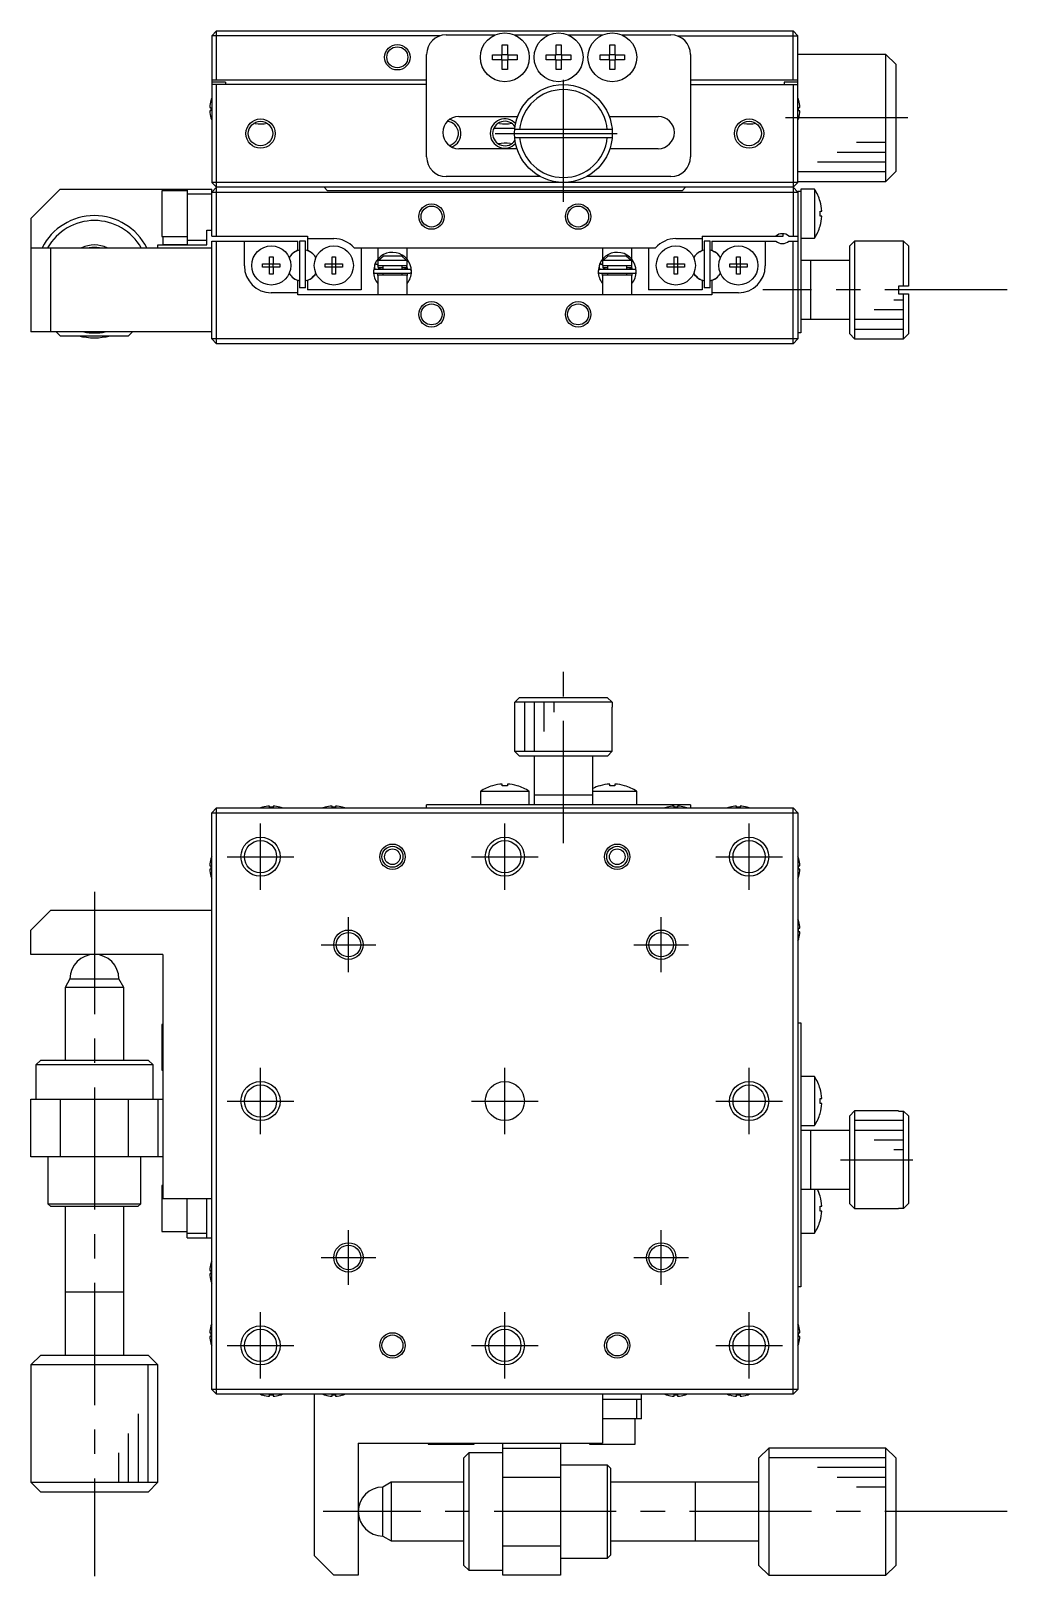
# Model space of a CAD drawing. Extents: x 45 to 384, y 9 to 263.
# Drawn here: x 108.5 to 208.4, y 105.3 to 263.3 of the extents above; entities that cross this region are included whole.
import ezdxf

# ---------------------------------------------------------------- set-up
doc = ezdxf.new("R2010")
doc.units = 0
doc.header["$LTSCALE"] = 10
doc.linetypes.add('CENTER', pattern=[2, 1.25, -0.25, 0.25, -0.25])
doc.layers.get('0').update_dxf_attribs({"linetype": 'CONTINUOUS'})
doc.layers.add('CENTER', color=1, linetype='CENTER')

msp = doc.modelspace()

# ---------------------------------------------------------------- linework, layer by layer
at = {"color": 7, "linetype": 'CONTINUOUS'}
for p, q in [((127.032954, 262.843639), (127.532954, 263.343639)), ((127.032954, 262.843639), (127.032954, 247.843639)), ((150.408454, 262.843639), (127.032954, 262.843639)), ((127.532954, 263.343639), (186.532954, 263.343639)), ((127.532954, 258.343639), (127.532954, 263.343639)), ((151.032954, 262.943639), (156.053158, 262.943639)), ((158.01275, 262.943639), (161.553158, 262.943639)), ((163.51275, 262.943639), (167.053158, 262.943639)), ((169.01275, 262.943639), (174.032954, 262.943639)), ((174.657454, 262.843639), (187.032954, 262.843639)), ((187.032954, 262.843639), (186.532954, 263.343639)), ((186.532954, 258.343639), (186.532954, 263.343639)), ((187.032954, 247.843639), (187.032954, 262.843639)), ((149.032954, 250.443639), (149.032954, 260.943639)), ((155.774365, 260.383639), (155.774365, 260.903639)), ((155.774365, 260.903639), (156.772954, 260.903639)), ((156.731579, 260.383639), (156.731579, 260.903639)), ((156.772954, 261.902229), (157.292954, 261.902229)), ((156.772954, 260.903639), (156.772954, 261.902229)), ((156.772954, 260.945014), (157.292954, 260.945014)), ((157.292954, 261.902229), (157.292954, 260.903639)), ((157.292954, 260.903639), (158.291544, 260.903639)), ((157.334329, 260.903639), (157.334329, 260.383639)), ((158.291544, 260.903639), (158.291544, 260.383639)), ((161.274365, 260.383639), (161.274365, 260.903639)), ((161.274365, 260.903639), (162.272954, 260.903639)), ((162.231579, 260.383639), (162.231579, 260.903639)), ((162.272954, 261.902229), (162.792954, 261.902229)), ((162.272954, 260.903639), (162.272954, 261.902229)), ((162.272954, 260.945014), (162.792954, 260.945014)), ((162.792954, 261.902229), (162.792954, 260.903639)), ((162.792954, 260.903639), (163.791544, 260.903639)), ((162.834329, 260.903639), (162.834329, 260.383639)), ((163.791544, 260.903639), (163.791544, 260.383639)), ((166.774365, 260.383639), (166.774365, 260.903639)), ((166.774365, 260.903639), (167.772954, 260.903639)), ((167.731579, 260.383639), (167.731579, 260.903639)), ((167.772954, 261.902229), (168.292954, 261.902229)), ((167.772954, 260.903639), (167.772954, 261.902229)), ((167.772954, 260.945014), (168.292954, 260.945014)), ((168.292954, 261.902229), (168.292954, 260.903639)), ((168.292954, 260.903639), (169.291544, 260.903639)), ((168.334329, 260.903639), (168.334329, 260.383639)), ((169.291544, 260.903639), (169.291544, 260.383639)), ((176.032954, 260.943639), (176.032954, 250.443639)), ((196.032954, 260.943639), (187.032954, 260.943639)), ((197.032954, 259.943639), (196.032954, 260.943639)), ((196.032954, 247.943639), (196.032954, 260.943639)), ((156.772954, 260.383639), (155.774365, 260.383639)), ((156.772954, 259.38505), (156.772954, 260.383639)), ((157.292954, 260.342264), (156.772954, 260.342264)), ((157.292954, 259.38505), (156.772954, 259.38505)), ((157.292954, 260.383639), (157.292954, 259.38505)), ((158.291544, 260.383639), (157.292954, 260.383639)), ((162.272954, 260.383639), (161.274365, 260.383639)), ((162.272954, 259.38505), (162.272954, 260.383639)), ((162.792954, 260.342264), (162.272954, 260.342264)), ((162.792954, 259.38505), (162.272954, 259.38505)), ((162.792954, 260.383639), (162.792954, 259.38505)), ((163.791544, 260.383639), (162.792954, 260.383639)), ((167.772954, 260.383639), (166.774365, 260.383639)), ((167.772954, 259.38505), (167.772954, 260.383639)), ((168.292954, 260.342264), (167.772954, 260.342264)), ((168.292954, 259.38505), (167.772954, 259.38505)), ((168.292954, 260.383639), (168.292954, 259.38505)), ((169.291544, 260.383639), (168.292954, 260.383639)), ((197.032954, 259.943639), (197.032954, 248.943639)), ((127.032954, 258.343639), (149.032954, 258.343639)), ((128.432954, 258.093639), (127.032954, 258.093639)), ((149.032954, 257.843639), (127.032954, 257.843639)), ((127.532954, 242.343639), (127.532954, 257.843639)), ((128.432954, 258.093639), (128.432954, 257.843639)), ((176.032954, 258.343639), (187.032954, 258.343639)), ((176.032954, 257.843639), (187.032954, 257.843639)), ((187.032954, 258.093639), (185.632954, 258.093639)), ((185.632954, 258.093639), (185.632954, 257.843639)), ((186.532954, 257.843639), (186.532954, 242.343639)), ((126.95881, 256.232255), (126.963433, 256.230001)), ((187.102476, 256.230001), (187.107098, 256.232255)), ((126.843095, 255.523639), (126.963433, 255.523639)), ((126.963433, 255.163639), (126.843095, 255.163639)), ((126.963433, 255.523639), (126.963433, 255.163639)), ((152.332954, 254.593639), (158.349206, 254.593639)), ((167.716703, 254.593639), (172.732954, 254.593639)), ((187.102476, 255.523639), (187.222813, 255.523639)), ((187.102476, 255.163639), (187.102476, 255.523639)), ((187.222813, 255.163639), (187.102476, 255.163639)), ((126.963433, 254.457278), (126.95881, 254.455023)), ((131.487951, 253.856968), (131.345568, 253.88767)), ((158.059453, 253.343639), (155.88731, 253.343639)), ((156.487951, 253.856968), (156.345568, 253.88767)), ((168.016929, 253.243639), (158.04898, 253.243639)), ((181.487951, 253.856968), (181.345568, 253.88767)), ((187.107098, 254.455023), (187.102476, 254.457278)), ((157.577957, 251.83031), (157.720341, 251.799608)), ((158.04898, 252.443639), (168.016929, 252.443639)), ((158.279271, 251.293639), (152.332954, 251.293639)), ((172.732954, 251.293639), (167.786637, 251.293639)), ((160.658086, 248.443639), (151.032954, 248.443639)), ((174.032954, 248.443639), (165.407823, 248.443639)), ((196.032954, 247.943639), (197.032954, 248.943639)), ((111.532954, 247.143639), (108.532954, 244.143639)), ((111.532954, 247.143639), (127.032954, 247.143639)), ((121.932954, 246.993639), (121.932954, 242.293639)), ((124.532954, 246.993639), (121.932954, 246.993639)), ((122.032954, 246.993639), (122.032954, 247.143639)), ((124.532954, 247.074461), (122.032954, 247.074461)), ((124.532954, 247.143639), (124.532954, 241.443639)), ((127.032954, 246.643639), (124.532954, 246.643639)), ((127.532954, 247.343639), (127.032954, 247.843639)), ((187.032954, 247.843639), (127.032954, 247.843639)), ((127.532954, 247.343639), (127.032954, 246.843639)), ((127.032954, 242.343639), (127.032954, 247.143639)), ((127.032954, 246.843639), (187.032954, 246.843639)), ((186.532954, 247.343639), (127.532954, 247.343639)), ((138.882954, 246.993639), (138.532954, 247.343639)), ((175.182954, 246.993639), (138.882954, 246.993639)), ((175.532954, 247.343639), (175.182954, 246.993639)), ((187.032954, 247.843639), (186.532954, 247.343639)), ((187.032954, 246.843639), (186.532954, 247.343639)), ((187.032954, 247.943639), (196.032954, 247.943639)), ((187.032954, 246.943639), (187.332954, 246.943639)), ((187.032954, 246.943639), (187.032954, 231.843639)), ((188.724612, 247.143639), (187.332954, 247.143639)), ((187.332954, 247.143639), (187.332954, 232.443639)), ((188.724612, 247.143639), (188.724612, 242.143639)), ((189.295535, 245.902229), (189.30239, 245.905572)), ((108.532954, 244.143639), (108.532954, 232.543639)), ((189.295535, 244.383639), (189.295535, 244.903639)), ((189.295535, 244.903639), (189.467907, 244.903639)), ((189.467907, 244.383639), (189.295535, 244.383639)), ((121.932954, 242.293639), (124.532954, 242.293639)), ((122.032954, 242.293639), (122.032954, 241.443639)), ((124.532954, 241.943639), (126.532954, 241.943639)), ((126.532954, 242.943639), (127.032954, 242.943639)), ((126.532954, 241.443639), (126.532954, 242.943639)), ((127.032954, 242.343639), (136.832954, 242.343639)), ((136.832954, 242.343639), (136.832954, 240.894445)), ((136.832954, 242.093639), (139.532954, 242.093639)), ((174.532954, 242.093639), (177.232954, 242.093639)), ((177.232954, 242.343639), (177.232954, 240.894445)), ((177.232954, 242.343639), (185.532954, 242.343639)), ((185.532954, 242.343639), (185.532954, 242.588627)), ((186.094392, 242.343639), (187.032954, 242.343639)), ((187.332954, 242.143639), (188.724612, 242.143639)), ((189.30239, 243.381706), (189.295535, 243.38505)), ((108.532954, 241.143639), (127.032954, 241.143639)), ((110.532954, 241.143639), (110.532954, 232.543639)), ((121.532954, 241.143639), (121.532954, 241.443639)), ((121.532954, 241.443639), (126.532954, 241.443639)), ((122.032954, 241.483903), (124.532954, 241.483903)), ((127.032954, 231.843639), (127.032954, 241.843639)), ((127.032954, 241.843639), (135.832954, 241.843639)), ((127.532954, 231.343639), (127.532954, 241.843639)), ((130.382954, 239.293639), (130.382954, 241.843639)), ((135.832954, 240.894445), (135.572859, 240.744279)), ((135.832954, 240.894445), (135.832954, 241.843639)), ((136.632954, 241.843639), (136.032954, 241.843639)), ((136.032954, 241.843639), (136.032954, 237.043639)), ((136.632954, 237.043639), (136.632954, 241.843639)), ((137.093049, 240.744279), (136.832954, 240.894445)), ((141.612017, 241.143639), (172.453892, 241.143639)), ((142.332954, 241.143639), (142.332954, 236.843639)), ((144.032954, 241.143639), (144.032954, 239.980255)), ((144.087271, 239.843639), (144.616439, 240.343639)), ((144.616439, 240.343639), (146.449469, 240.343639)), ((146.449469, 240.343639), (146.978637, 239.843639)), ((147.032954, 239.979884), (147.032954, 241.143639)), ((167.032954, 241.143639), (167.032954, 239.980255)), ((167.087271, 239.843639), (167.616439, 240.343639)), ((167.616439, 240.343639), (169.449469, 240.343639)), ((169.449469, 240.343639), (169.978637, 239.843639)), ((170.032954, 239.979884), (170.032954, 241.143639)), ((171.732954, 241.143639), (171.732954, 236.843639)), ((176.972859, 240.744279), (177.232954, 240.894445)), ((178.032954, 241.843639), (177.432954, 241.843639)), ((177.432954, 241.843639), (177.432954, 237.043639)), ((178.032954, 237.043639), (178.032954, 241.843639)), ((178.232954, 241.843639), (178.232954, 240.894445)), ((178.232954, 241.843639), (184.771516, 241.843639)), ((178.232954, 240.894445), (178.493049, 240.744279)), ((183.682954, 241.843639), (183.682954, 239.293639)), ((186.094392, 241.843639), (187.032954, 241.843639)), ((186.532954, 231.343639), (186.532954, 241.843639)), ((192.832954, 241.843639), (192.332954, 241.343639)), ((192.332954, 232.343639), (192.332954, 241.343639)), ((192.832954, 241.843639), (192.832954, 231.843639)), ((197.832954, 241.843639), (192.832954, 241.843639)), ((197.832954, 237.243639), (197.832954, 241.843639)), ((198.332954, 241.343639), (197.832954, 241.843639)), ((198.332954, 241.343639), (198.332954, 237.243639)), ((132.246593, 239.523639), (132.952954, 239.523639)), ((132.246593, 239.163639), (132.246593, 239.523639)), ((132.952954, 239.163639), (132.246593, 239.163639)), ((132.952954, 240.230001), (133.312954, 240.230001)), ((132.952954, 239.523639), (132.952954, 240.230001)), ((132.963326, 239.513267), (132.952954, 239.523639)), ((132.963326, 239.174011), (132.952954, 239.163639)), ((132.952954, 238.457278), (132.952954, 239.163639)), ((132.963326, 239.174011), (132.963326, 239.513267)), ((132.963326, 239.513267), (133.302582, 239.513267)), ((133.302582, 239.174011), (132.963326, 239.174011)), ((133.302582, 239.513267), (133.312954, 239.523639)), ((133.302582, 239.513267), (133.302582, 239.174011)), ((133.302582, 239.174011), (133.312954, 239.163639)), ((133.312954, 240.230001), (133.312954, 239.523639)), ((133.312954, 239.523639), (134.019316, 239.523639)), ((133.312954, 239.163639), (133.312954, 238.457278)), ((134.019316, 239.163639), (133.312954, 239.163639)), ((134.019316, 239.523639), (134.019316, 239.163639)), ((138.646593, 239.523639), (139.352954, 239.523639)), ((138.646593, 239.163639), (138.646593, 239.523639)), ((139.352954, 239.163639), (138.646593, 239.163639)), ((139.352954, 240.230001), (139.712954, 240.230001)), ((139.352954, 239.523639), (139.352954, 240.230001)), ((139.363326, 239.513267), (139.352954, 239.523639)), ((139.363326, 239.174011), (139.352954, 239.163639)), ((139.352954, 238.457278), (139.352954, 239.163639)), ((139.363326, 239.174011), (139.363326, 239.513267)), ((139.363326, 239.513267), (139.702582, 239.513267)), ((139.702582, 239.174011), (139.363326, 239.174011)), ((139.702582, 239.513267), (139.712954, 239.523639)), ((139.702582, 239.513267), (139.702582, 239.174011)), ((139.702582, 239.174011), (139.712954, 239.163639)), ((139.712954, 240.230001), (139.712954, 239.523639)), ((139.712954, 239.523639), (140.419316, 239.523639)), ((139.712954, 239.163639), (139.712954, 238.457278)), ((140.419316, 239.163639), (139.712954, 239.163639)), ((140.419316, 239.523639), (140.419316, 239.163639)), ((143.725258, 239.458686), (143.589299, 238.771232)), ((143.690449, 239.277524), (143.689369, 239.243298)), ((143.689369, 239.243298), (143.690001, 239.209062)), ((143.690001, 239.209062), (143.692344, 239.174899)), ((143.693238, 239.311656), (143.690449, 239.277524)), ((143.692344, 239.174899), (143.696391, 239.140893)), ((143.69773, 239.345611), (143.693238, 239.311656)), ((143.696391, 239.140893), (143.702132, 239.107126)), ((143.703915, 239.379305), (143.69773, 239.345611)), ((143.702132, 239.107126), (143.709555, 239.073683)), ((143.711779, 239.412657), (143.703915, 239.379305)), ((143.709555, 239.073683), (143.718641, 239.040643)), ((143.721301, 239.445584), (143.711779, 239.412657)), ((143.718641, 239.040643), (143.729367, 239.008088)), ((143.73246, 239.478003), (143.721301, 239.445584)), ((143.729367, 239.008088), (143.741709, 238.976097)), ((143.744514, 239.50817), (143.73246, 239.478003)), ((143.741709, 238.976097), (143.755637, 238.94475)), ((143.744937, 239.508899), (143.744514, 239.50817)), ((143.748304, 239.510939), (143.744937, 239.508899)), ((143.758324, 239.537331), (143.746508, 239.510337)), ((143.750536, 239.511431), (143.748304, 239.510939)), ((143.749336, 239.517036), (143.972754, 239.449335)), ((143.754957, 239.51176), (143.750536, 239.511431)), ((143.760502, 239.511556), (143.754957, 239.51176)), ((143.755637, 238.94475), (143.759329, 238.937092)), ((143.767133, 239.510819), (143.760502, 239.511556)), ((143.774807, 239.509555), (143.767133, 239.510819)), ((143.783472, 239.507773), (143.774807, 239.509555)), ((147.282954, 238.938639), (143.782954, 238.938639)), ((143.79307, 239.505483), (143.783472, 239.507773)), ((143.803539, 239.502701), (143.79307, 239.505483)), ((143.814807, 239.499447), (143.803539, 239.502701)), ((143.826801, 239.49574), (143.814807, 239.499447)), ((143.83944, 239.491607), (143.826801, 239.49574)), ((143.852641, 239.487074), (143.83944, 239.491607)), ((143.866315, 239.482172), (143.852641, 239.487074)), ((143.880371, 239.476933), (143.866315, 239.482172)), ((143.894717, 239.471392), (143.880371, 239.476933)), ((143.909257, 239.465587), (143.894717, 239.471392)), ((143.923893, 239.459554), (143.909257, 239.465587)), ((143.938529, 239.453336), (143.923893, 239.459554)), ((143.953068, 239.446973), (143.938529, 239.453336)), ((143.967411, 239.440507), (143.953068, 239.446973)), ((143.981465, 239.433981), (143.967411, 239.440507)), ((143.972754, 239.449335), (144.032967, 239.419138)), ((143.995136, 239.427439), (143.981465, 239.433981)), ((144.008332, 239.420925), (143.995136, 239.427439)), ((144.020966, 239.414482), (144.008332, 239.420925)), ((144.032954, 239.408152), (144.020966, 239.414482)), ((144.032954, 239.843639), (144.032954, 239.343639)), ((147.032954, 239.843639), (144.032954, 239.843639)), ((144.032954, 239.343639), (147.032954, 239.343639)), ((144.079393, 239.24358), (144.080021, 239.258644)), ((144.079535, 239.228506), (144.079393, 239.24358)), ((144.080446, 239.213463), (144.079535, 239.228506)), ((144.080021, 239.258644), (144.081419, 239.273659)), ((144.082125, 239.19849), (144.080446, 239.213463)), ((144.081419, 239.273659), (144.083583, 239.288585)), ((144.084564, 239.183626), (144.082125, 239.19849)), ((144.083583, 239.288585), (144.086506, 239.303382)), ((144.087755, 239.16891), (144.084564, 239.183626)), ((144.086506, 239.303382), (144.090181, 239.318011)), ((144.091691, 239.15438), (144.087755, 239.16891)), ((144.090181, 239.318011), (144.094597, 239.332435)), ((144.096357, 239.140073), (144.091691, 239.15438)), ((144.094597, 239.332435), (144.099742, 239.346614)), ((144.09476, 239.143639), (144.532954, 239.143639)), ((144.10174, 239.126026), (144.096357, 239.140073)), ((144.099742, 239.346614), (144.103149, 239.354934)), ((144.107825, 239.112273), (144.10174, 239.126026)), ((144.114595, 239.098849), (144.107825, 239.112273)), ((144.122029, 239.085786), (144.114595, 239.098849)), ((144.130107, 239.073117), (144.122029, 239.085786)), ((144.138807, 239.060871), (144.130107, 239.073117)), ((144.148106, 239.049078), (144.138807, 239.060871)), ((144.157978, 239.037765), (144.148106, 239.049078)), ((144.168399, 239.026958), (144.157978, 239.037765)), ((144.17934, 239.016682), (144.168399, 239.026958)), ((144.190775, 239.006961), (144.17934, 239.016682)), ((144.202674, 238.997815), (144.190775, 239.006961)), ((144.215007, 238.989267), (144.202674, 238.997815)), ((144.227745, 238.981334), (144.215007, 238.989267)), ((144.240855, 238.974033), (144.227745, 238.981334)), ((144.254307, 238.967382), (144.240855, 238.974033)), ((144.268068, 238.961395), (144.254307, 238.967382)), ((144.282104, 238.956084), (144.268068, 238.961395)), ((144.296384, 238.951461), (144.282104, 238.956084)), ((144.310872, 238.947537), (144.296384, 238.951461)), ((144.325535, 238.94432), (144.310872, 238.947537)), ((144.340339, 238.941816), (144.325535, 238.94432)), ((144.355248, 238.940033), (144.340339, 238.941816)), ((144.370228, 238.938973), (144.355248, 238.940033)), ((144.384453, 238.938639), (144.370228, 238.938973)), ((144.532954, 239.343639), (144.532954, 238.938639)), ((146.532954, 238.938639), (146.532954, 239.343639)), ((146.532954, 239.143639), (146.971138, 239.143639)), ((146.68815, 238.938715), (146.681455, 238.938639)), ((146.703154, 238.939411), (146.68815, 238.938715)), ((146.71811, 238.940832), (146.703154, 238.939411)), ((146.732981, 238.942977), (146.71811, 238.940832)), ((146.747734, 238.945842), (146.732981, 238.942977)), ((146.762332, 238.949419), (146.747734, 238.945842)), ((146.776742, 238.953702), (146.762332, 238.949419)), ((146.790928, 238.958682), (146.776742, 238.953702)), ((146.804858, 238.964348), (146.790928, 238.958682)), ((146.818496, 238.970689), (146.804858, 238.964348)), ((146.831811, 238.977691), (146.818496, 238.970689)), ((146.844769, 238.985339), (146.831811, 238.977691)), ((146.857338, 238.993616), (146.844769, 238.985339)), ((146.869486, 239.002504), (146.857338, 238.993616)), ((146.881183, 239.011982), (146.869486, 239.002504)), ((146.892398, 239.022031), (146.881183, 239.011982)), ((146.903104, 239.032625), (146.892398, 239.022031)), ((146.91327, 239.043742), (146.903104, 239.032625)), ((146.922871, 239.055355), (146.91327, 239.043742)), ((146.93188, 239.067436), (146.922871, 239.055355)), ((146.940274, 239.079956), (146.93188, 239.067436)), ((146.948028, 239.092885), (146.940274, 239.079956)), ((146.955121, 239.106191), (146.948028, 239.092885)), ((146.961534, 239.11984), (146.955121, 239.106191)), ((146.967248, 239.133798), (146.961534, 239.11984)), ((146.96276, 239.354934), (146.968526, 239.34039)), ((146.972246, 239.148029), (146.967248, 239.133798)), ((146.968164, 239.343797), (147.076643, 238.938682)), ((146.968526, 239.34039), (146.973341, 239.326128)), ((146.976514, 239.162496), (146.972246, 239.148029)), ((146.973341, 239.326128), (146.977427, 239.311636)), ((146.98004, 239.177162), (146.976514, 239.162496)), ((146.977427, 239.311636), (146.98077, 239.296949)), ((146.982813, 239.191989), (146.98004, 239.177162)), ((146.98077, 239.296949), (146.983361, 239.282108)), ((146.984826, 239.206937), (146.982813, 239.191989)), ((146.983361, 239.282108), (146.985191, 239.267149)), ((146.986072, 239.221967), (146.984826, 239.206937)), ((146.985191, 239.267149), (146.986255, 239.252113)), ((146.986549, 239.237039), (146.986072, 239.221967)), ((146.986255, 239.252113), (146.986549, 239.237039)), ((147.032954, 239.343639), (147.032954, 239.843639)), ((147.317305, 239.51403), (147.316617, 239.516827)), ((147.342776, 239.451284), (147.321394, 239.50817)), ((166.725258, 239.458686), (166.589299, 238.771232)), ((166.690449, 239.277524), (166.689369, 239.243298)), ((166.689369, 239.243298), (166.690001, 239.209062)), ((166.690001, 239.209062), (166.692344, 239.174899)), ((166.693238, 239.311656), (166.690449, 239.277524)), ((166.692344, 239.174899), (166.696391, 239.140893)), ((166.69773, 239.345611), (166.693238, 239.311656)), ((166.696391, 239.140893), (166.702132, 239.107126)), ((166.703915, 239.379305), (166.69773, 239.345611)), ((166.702132, 239.107126), (166.709555, 239.073683)), ((166.711779, 239.412657), (166.703915, 239.379305)), ((166.709555, 239.073683), (166.718641, 239.040643)), ((166.721301, 239.445584), (166.711779, 239.412657)), ((166.718641, 239.040643), (166.729367, 239.008088)), ((166.73246, 239.478003), (166.721301, 239.445584)), ((166.729367, 239.008088), (166.741709, 238.976097)), ((166.744514, 239.50817), (166.73246, 239.478003)), ((166.741709, 238.976097), (166.755637, 238.94475)), ((166.744937, 239.508899), (166.744514, 239.50817)), ((166.748304, 239.510939), (166.744937, 239.508899)), ((166.750536, 239.511431), (166.748304, 239.510939)), ((166.749336, 239.517036), (166.972754, 239.449335)), ((166.758324, 239.537331), (166.749625, 239.51757)), ((166.754957, 239.51176), (166.750536, 239.511431)), ((166.760502, 239.511556), (166.754957, 239.51176)), ((166.755637, 238.94475), (166.759329, 238.937092)), ((166.767133, 239.510819), (166.760502, 239.511556)), ((166.774807, 239.509555), (166.767133, 239.510819)), ((166.783472, 239.507773), (166.774807, 239.509555)), ((170.282954, 238.938639), (166.782954, 238.938639)), ((166.79307, 239.505483), (166.783472, 239.507773)), ((166.803539, 239.502701), (166.79307, 239.505483)), ((166.814807, 239.499447), (166.803539, 239.502701)), ((166.826801, 239.49574), (166.814807, 239.499447)), ((166.83944, 239.491607), (166.826801, 239.49574)), ((166.852641, 239.487074), (166.83944, 239.491607)), ((166.866315, 239.482172), (166.852641, 239.487074)), ((166.880371, 239.476933), (166.866315, 239.482172)), ((166.894717, 239.471392), (166.880371, 239.476933)), ((166.909257, 239.465587), (166.894717, 239.471392)), ((166.923893, 239.459554), (166.909257, 239.465587)), ((166.938529, 239.453336), (166.923893, 239.459554)), ((166.953068, 239.446973), (166.938529, 239.453336)), ((166.967411, 239.440507), (166.953068, 239.446973)), ((166.981465, 239.433981), (166.967411, 239.440507)), ((166.972754, 239.449335), (167.032967, 239.419138)), ((166.995136, 239.427439), (166.981465, 239.433981)), ((167.008332, 239.420925), (166.995136, 239.427439)), ((167.020966, 239.414482), (167.008332, 239.420925)), ((167.032954, 239.408152), (167.020966, 239.414482)), ((167.032954, 239.843639), (167.032954, 239.343639)), ((170.032954, 239.843639), (167.032954, 239.843639)), ((167.032954, 239.343639), (170.032954, 239.343639)), ((167.079393, 239.24358), (167.080021, 239.258644)), ((167.079535, 239.228506), (167.079393, 239.24358)), ((167.080446, 239.213463), (167.079535, 239.228506)), ((167.080021, 239.258644), (167.081419, 239.273659)), ((167.082125, 239.19849), (167.080446, 239.213463)), ((167.081419, 239.273659), (167.083583, 239.288585)), ((167.084564, 239.183626), (167.082125, 239.19849)), ((167.083583, 239.288585), (167.086506, 239.303382)), ((167.087755, 239.16891), (167.084564, 239.183626)), ((167.086506, 239.303382), (167.090181, 239.318011)), ((167.091691, 239.15438), (167.087755, 239.16891)), ((167.090181, 239.318011), (167.094597, 239.332435)), ((167.096357, 239.140073), (167.091691, 239.15438)), ((167.094597, 239.332435), (167.099742, 239.346614)), ((167.09476, 239.143639), (167.532954, 239.143639)), ((167.10174, 239.126026), (167.096357, 239.140073)), ((167.099742, 239.346614), (167.103149, 239.354934)), ((167.107825, 239.112273), (167.10174, 239.126026)), ((167.114595, 239.098849), (167.107825, 239.112273)), ((167.122029, 239.085786), (167.114595, 239.098849)), ((167.130107, 239.073117), (167.122029, 239.085786)), ((167.138807, 239.060871), (167.130107, 239.073117)), ((167.148106, 239.049078), (167.138807, 239.060871)), ((167.157978, 239.037765), (167.148106, 239.049078)), ((167.168399, 239.026958), (167.157978, 239.037765)), ((167.17934, 239.016682), (167.168399, 239.026958)), ((167.190775, 239.006961), (167.17934, 239.016682)), ((167.202674, 238.997815), (167.190775, 239.006961)), ((167.215007, 238.989267), (167.202674, 238.997815)), ((167.227745, 238.981334), (167.215007, 238.989267)), ((167.240855, 238.974033), (167.227745, 238.981334)), ((167.254307, 238.967382), (167.240855, 238.974033)), ((167.268068, 238.961395), (167.254307, 238.967382)), ((167.282104, 238.956084), (167.268068, 238.961395)), ((167.296384, 238.951461), (167.282104, 238.956084)), ((167.310872, 238.947537), (167.296384, 238.951461)), ((167.325535, 238.94432), (167.310872, 238.947537)), ((167.340339, 238.941816), (167.325535, 238.94432)), ((167.355248, 238.940033), (167.340339, 238.941816)), ((167.370228, 238.938973), (167.355248, 238.940033)), ((167.384453, 238.938639), (167.370228, 238.938973)), ((167.532954, 239.343639), (167.532954, 238.938639)), ((169.532954, 238.938639), (169.532954, 239.343639)), ((169.532954, 239.143639), (169.971138, 239.143639)), ((169.68815, 238.938715), (169.681455, 238.938639)), ((169.703154, 238.939411), (169.68815, 238.938715)), ((169.71811, 238.940832), (169.703154, 238.939411)), ((169.732981, 238.942977), (169.71811, 238.940832)), ((169.747734, 238.945842), (169.732981, 238.942977)), ((169.762332, 238.949419), (169.747734, 238.945842)), ((169.776742, 238.953702), (169.762332, 238.949419)), ((169.790928, 238.958682), (169.776742, 238.953702)), ((169.804858, 238.964348), (169.790928, 238.958682)), ((169.818496, 238.970689), (169.804858, 238.964348)), ((169.831811, 238.977691), (169.818496, 238.970689)), ((169.844769, 238.985339), (169.831811, 238.977691)), ((169.857338, 238.993616), (169.844769, 238.985339)), ((169.869486, 239.002504), (169.857338, 238.993616)), ((169.881183, 239.011982), (169.869486, 239.002504)), ((169.892398, 239.022031), (169.881183, 239.011982)), ((169.903104, 239.032625), (169.892398, 239.022031)), ((169.91327, 239.043742), (169.903104, 239.032625)), ((169.922871, 239.055355), (169.91327, 239.043742)), ((169.93188, 239.067436), (169.922871, 239.055355)), ((169.940274, 239.079956), (169.93188, 239.067436)), ((169.948028, 239.092885), (169.940274, 239.079956)), ((169.955121, 239.106191), (169.948028, 239.092885)), ((169.961534, 239.11984), (169.955121, 239.106191)), ((169.967248, 239.133798), (169.961534, 239.11984)), ((169.96276, 239.354934), (169.968526, 239.34039)), ((169.972246, 239.148029), (169.967248, 239.133798)), ((169.968164, 239.343797), (170.076643, 238.938682)), ((169.968526, 239.34039), (169.973341, 239.326128)), ((169.976514, 239.162496), (169.972246, 239.148029)), ((169.973341, 239.326128), (169.977427, 239.311636)), ((169.98004, 239.177162), (169.976514, 239.162496)), ((169.977427, 239.311636), (169.98077, 239.296949)), ((169.982813, 239.191989), (169.98004, 239.177162)), ((169.98077, 239.296949), (169.983361, 239.282108)), ((169.984826, 239.206937), (169.982813, 239.191989)), ((169.983361, 239.282108), (169.985191, 239.267149)), ((169.986072, 239.221967), (169.984826, 239.206937)), ((169.985191, 239.267149), (169.986255, 239.252113)), ((169.986549, 239.237039), (169.986072, 239.221967)), ((169.986255, 239.252113), (169.986549, 239.237039)), ((170.032954, 239.343639), (170.032954, 239.843639)), ((170.342776, 239.451284), (170.321394, 239.50817)), ((173.646593, 239.523639), (174.352954, 239.523639)), ((173.646593, 239.163639), (173.646593, 239.523639)), ((174.352954, 239.163639), (173.646593, 239.163639)), ((174.352954, 240.230001), (174.712954, 240.230001)), ((174.352954, 239.523639), (174.352954, 240.230001)), ((174.363326, 239.513267), (174.352954, 239.523639)), ((174.363326, 239.174011), (174.352954, 239.163639)), ((174.352954, 238.457278), (174.352954, 239.163639)), ((174.363326, 239.174011), (174.363326, 239.513267)), ((174.363326, 239.513267), (174.702582, 239.513267)), ((174.702582, 239.174011), (174.363326, 239.174011)), ((174.702582, 239.513267), (174.712954, 239.523639)), ((174.702582, 239.513267), (174.702582, 239.174011)), ((174.702582, 239.174011), (174.712954, 239.163639)), ((174.712954, 240.230001), (174.712954, 239.523639)), ((174.712954, 239.523639), (175.419316, 239.523639)), ((174.712954, 239.163639), (174.712954, 238.457278)), ((175.419316, 239.163639), (174.712954, 239.163639)), ((175.419316, 239.523639), (175.419316, 239.163639)), ((180.046593, 239.523639), (180.752954, 239.523639)), ((180.046593, 239.163639), (180.046593, 239.523639)), ((180.752954, 239.163639), (180.046593, 239.163639)), ((180.752954, 240.230001), (181.112954, 240.230001)), ((180.752954, 239.523639), (180.752954, 240.230001)), ((180.763326, 239.513267), (180.752954, 239.523639)), ((180.763326, 239.174011), (180.752954, 239.163639)), ((180.752954, 238.457278), (180.752954, 239.163639)), ((180.763326, 239.174011), (180.763326, 239.513267)), ((180.763326, 239.513267), (181.102582, 239.513267)), ((181.102582, 239.174011), (180.763326, 239.174011)), ((181.102582, 239.513267), (181.112954, 239.523639)), ((181.102582, 239.513267), (181.102582, 239.174011)), ((181.102582, 239.174011), (181.112954, 239.163639)), ((181.112954, 240.230001), (181.112954, 239.523639)), ((181.112954, 239.523639), (181.819316, 239.523639)), ((181.112954, 239.163639), (181.112954, 238.457278)), ((181.819316, 239.163639), (181.112954, 239.163639)), ((181.819316, 239.523639), (181.819316, 239.163639)), ((192.332954, 239.843639), (187.332954, 239.843639)), ((188.332954, 233.843639), (188.332954, 239.843639)), ((133.312954, 238.457278), (132.952954, 238.457278)), ((135.572859, 237.943), (135.832954, 237.792834)), ((135.832954, 236.343639), (135.832954, 237.792834)), ((136.832954, 237.792834), (137.093049, 237.943)), ((136.832954, 237.792834), (136.832954, 236.843639)), ((139.712954, 238.457278), (139.352954, 238.457278)), ((143.782954, 238.548639), (147.282954, 238.548639)), ((144.031823, 238.332049), (143.989272, 238.548616)), ((147.032954, 238.343639), (144.032954, 238.343639)), ((144.032954, 238.343639), (144.032954, 236.343639)), ((144.532954, 238.548639), (144.532954, 238.343639)), ((146.532954, 238.343639), (146.532954, 238.548639)), ((147.032954, 236.343639), (147.032954, 238.343639)), ((147.036323, 238.343393), (147.03304, 238.331206)), ((147.07632, 238.548583), (147.036323, 238.343393)), ((166.782954, 238.548639), (170.282954, 238.548639)), ((167.031823, 238.332049), (166.989272, 238.548616)), ((170.032954, 238.343639), (167.032954, 238.343639)), ((167.032954, 238.343639), (167.032954, 236.343639)), ((167.532954, 238.548639), (167.532954, 238.343639)), ((169.532954, 238.343639), (169.532954, 238.548639)), ((170.032954, 236.343639), (170.032954, 238.343639)), ((170.036323, 238.343393), (170.03304, 238.331206)), ((170.07632, 238.548583), (170.036323, 238.343393)), ((174.712954, 238.457278), (174.352954, 238.457278)), ((177.232954, 237.792834), (176.972859, 237.943)), ((177.232954, 237.792834), (177.232954, 236.843639)), ((178.493049, 237.943), (178.232954, 237.792834)), ((178.232954, 237.792834), (178.232954, 236.343639)), ((181.112954, 238.457278), (180.752954, 238.457278)), ((197.332954, 237.243639), (197.332954, 236.443639)), ((198.332954, 237.243639), (197.332954, 237.243639)), ((135.832954, 236.543639), (133.132954, 236.543639)), ((178.232954, 236.343639), (135.832954, 236.343639)), ((136.632954, 237.043639), (136.032954, 237.043639)), ((142.332954, 236.843639), (136.832954, 236.843639)), ((177.232954, 236.843639), (171.732954, 236.843639)), ((178.032954, 237.043639), (177.432954, 237.043639)), ((180.932954, 236.543639), (178.232954, 236.543639)), ((197.332954, 236.443639), (198.332954, 236.443639)), ((197.832954, 231.843639), (197.832954, 236.443639)), ((198.332954, 236.443639), (198.332954, 232.343639)), ((127.032954, 232.543639), (108.532954, 232.543639)), ((111.132954, 232.543639), (111.532954, 232.143639)), ((118.532954, 232.143639), (118.932954, 232.543639)), ((187.332954, 232.443639), (187.032954, 232.443639)), ((187.332954, 233.843639), (192.332954, 233.843639)), ((111.532954, 232.143639), (118.532954, 232.143639)), ((127.532954, 231.343639), (127.032954, 231.843639)), ((187.032954, 231.843639), (127.032954, 231.843639)), ((186.532954, 231.343639), (127.532954, 231.343639)), ((186.532954, 231.343639), (187.032954, 231.843639)), ((192.332954, 232.343639), (192.832954, 231.843639)), ((192.832954, 231.843639), (197.832954, 231.843639)), ((197.832954, 231.843639), (198.332954, 232.343639)), ((158.04898, 194.651821), (158.550767, 195.151821)), ((168.016929, 194.651821), (158.04898, 194.651821)), ((158.04898, 194.151821), (158.04898, 194.651821)), ((158.550767, 195.151821), (167.515141, 195.151821)), ((167.515141, 195.151821), (168.016929, 194.651821)), ((168.016929, 194.651821), (168.016929, 194.151821)), ((158.032954, 194.151821), (158.04898, 194.151821)), ((158.032954, 194.151821), (158.032954, 189.651821)), ((168.016929, 194.151821), (168.032954, 194.151821)), ((168.032954, 189.651821), (168.032954, 194.151821)), ((158.032954, 189.651821), (168.032954, 189.651821)), ((158.032954, 189.651821), (158.532954, 189.151821)), ((167.532954, 189.151821), (158.532954, 189.151821)), ((160.032954, 189.151821), (160.032954, 184.151821)), ((166.032954, 184.151821), (166.032954, 189.151821)), ((167.532954, 189.151821), (168.032954, 189.651821)), ((154.532954, 185.543478), (159.532954, 185.543478)), ((154.532954, 185.543478), (154.532954, 184.151821)), ((155.774365, 186.114402), (155.771021, 186.121257)), ((156.772954, 186.114402), (156.772954, 186.286774)), ((157.292954, 186.114402), (156.772954, 186.114402)), ((157.292954, 186.286774), (157.292954, 186.114402)), ((158.294887, 186.121257), (158.291544, 186.114402)), ((159.532954, 184.151821), (159.532954, 185.543478)), ((166.032954, 185.151821), (160.032954, 185.151821)), ((166.032954, 185.543478), (170.532954, 185.543478)), ((166.774365, 186.114402), (166.771021, 186.121257)), ((167.772954, 186.114402), (167.772954, 186.286774)), ((168.292954, 186.114402), (167.772954, 186.114402)), ((168.292954, 186.286774), (168.292954, 186.114402)), ((169.294887, 186.121257), (169.291544, 186.114402)), ((170.532954, 184.151821), (170.532954, 185.543478)), ((127.532954, 183.851821), (127.032954, 183.351821)), ((127.532954, 183.851821), (186.532954, 183.851821)), ((127.532954, 123.851821), (127.532954, 183.851821)), ((132.246593, 183.921343), (132.244338, 183.925965)), ((132.952954, 183.921343), (132.952954, 184.04168)), ((133.312954, 183.921343), (132.952954, 183.921343)), ((133.312954, 184.04168), (133.312954, 183.921343)), ((134.02157, 183.925965), (134.019316, 183.921343)), ((138.646593, 183.921343), (138.644338, 183.925965)), ((139.352954, 183.921343), (139.352954, 184.04168)), ((139.712954, 183.921343), (139.352954, 183.921343)), ((139.712954, 184.04168), (139.712954, 183.921343)), ((140.42157, 183.925965), (140.419316, 183.921343)), ((149.032954, 183.851821), (149.032954, 184.151821)), ((176.032954, 184.151821), (149.032954, 184.151821)), ((173.646593, 183.921343), (173.644338, 183.925965)), ((174.352954, 183.921343), (174.352954, 184.04168)), ((174.712954, 183.921343), (174.352954, 183.921343)), ((174.712954, 184.04168), (174.712954, 183.921343)), ((175.42157, 183.925965), (175.419316, 183.921343)), ((176.032954, 184.151821), (176.032954, 183.851821)), ((180.046593, 183.921343), (180.044338, 183.925965)), ((180.752954, 183.921343), (180.752954, 184.04168)), ((181.112954, 183.921343), (180.752954, 183.921343)), ((181.112954, 184.04168), (181.112954, 183.921343)), ((181.82157, 183.925965), (181.819316, 183.921343)), ((187.032954, 183.351821), (186.532954, 183.851821)), ((186.532954, 123.851821), (186.532954, 183.851821)), ((127.032954, 124.351821), (127.032954, 183.351821)), ((127.032954, 183.351821), (187.032954, 183.351821)), ((187.032954, 183.351821), (187.032954, 124.351821)), ((126.843095, 177.931821), (126.963433, 177.931821)), ((126.963433, 177.571821), (126.843095, 177.571821)), ((126.95881, 178.640437), (126.963433, 178.638182)), ((126.963433, 177.931821), (126.963433, 177.571821)), ((187.102476, 178.638182), (187.107098, 178.640437)), ((187.102476, 177.571821), (187.102476, 177.931821)), ((187.102476, 177.931821), (187.222813, 177.931821)), ((187.222813, 177.571821), (187.102476, 177.571821)), ((126.963433, 176.865459), (126.95881, 176.863205)), ((187.107098, 176.863205), (187.102476, 176.865459)), ((110.532954, 173.351821), (108.532954, 171.351821)), ((127.032954, 173.351821), (110.532954, 173.351821)), ((108.532954, 168.851821), (108.532954, 171.351821)), ((187.102476, 172.238182), (187.107098, 172.240437)), ((187.102476, 171.171821), (187.102476, 171.531821)), ((187.102476, 171.531821), (187.222813, 171.531821)), ((187.222813, 171.171821), (187.102476, 171.171821)), ((187.107098, 170.463205), (187.102476, 170.465459)), ((122.032954, 168.851821), (108.532954, 168.851821)), ((122.032954, 168.851821), (122.032954, 143.851821)), ((112.532954, 166.351821), (112.032954, 165.485795)), ((112.532954, 166.351821), (117.532954, 166.351821)), ((118.032954, 165.485795), (117.532954, 166.351821)), ((118.032954, 165.485795), (112.032954, 165.485795)), ((112.032954, 165.485795), (112.032954, 158.05184)), ((118.032954, 158.05184), (118.032954, 165.485795)), ((122.032954, 161.701821), (121.932954, 161.701821)), ((121.932954, 161.701821), (121.932954, 157.001821)), ((187.032954, 161.851821), (187.332954, 161.851821)), ((187.332954, 161.851821), (187.332954, 134.851821)), ((109.532954, 158.051821), (109.032954, 157.551821)), ((121.032954, 157.551821), (109.032954, 157.551821)), ((109.032954, 157.551821), (109.032954, 154.051821)), ((109.532954, 158.051821), (120.532954, 158.051821)), ((121.032954, 157.551821), (120.532954, 158.051821)), ((121.032954, 154.051821), (121.032954, 157.551821)), ((121.932954, 157.001821), (122.032954, 157.001821)), ((188.724612, 156.351821), (187.332954, 156.351821)), ((188.724612, 156.351821), (188.724612, 151.351821)), ((189.295535, 155.11041), (189.30239, 155.113754)), ((108.532954, 148.151821), (108.532954, 154.051821)), ((108.532954, 154.051821), (122.032954, 154.051821)), ((111.532954, 154.051821), (111.532954, 148.151821)), ((118.532954, 148.151821), (118.532954, 154.051821)), ((121.532954, 154.051821), (121.532954, 148.151821)), ((189.295535, 154.111821), (189.467907, 154.111821)), ((189.295535, 153.591821), (189.295535, 154.111821)), ((189.467907, 153.591821), (189.295535, 153.591821)), ((189.30239, 152.589888), (189.295535, 152.593231)), ((192.832954, 152.851821), (192.332954, 152.351821)), ((192.332954, 143.351821), (192.332954, 152.351821)), ((192.832954, 152.851821), (192.832954, 142.851821)), ((197.332954, 152.851821), (192.832954, 152.851821)), ((197.332954, 152.851821), (197.332954, 152.835795)), ((197.332954, 152.835795), (197.832954, 152.835795)), ((197.832954, 142.867847), (197.832954, 152.835795)), ((197.832954, 152.835795), (198.332954, 152.334008)), ((198.332954, 152.334008), (198.332954, 143.369634)), ((187.332954, 151.351821), (188.724612, 151.351821)), ((192.332954, 150.851821), (187.332954, 150.851821)), ((188.332954, 144.851821), (188.332954, 150.851821)), ((122.032954, 148.151821), (108.532954, 148.151821)), ((110.282954, 148.151821), (110.282954, 143.351821)), ((119.782954, 143.351821), (119.782954, 148.151821)), ((122.032954, 145.201821), (121.932954, 145.201821)), ((121.932954, 145.201821), (121.932954, 140.501821)), ((187.332954, 144.851821), (192.332954, 144.851821)), ((188.724612, 144.851821), (188.724612, 140.351821)), ((189.295535, 144.11041), (189.30239, 144.113754)), ((110.282954, 143.351821), (119.782954, 143.351821)), ((110.282954, 143.351821), (110.582954, 143.051821)), ((119.482954, 143.051821), (110.582954, 143.051821)), ((112.032954, 143.051802), (112.032954, 127.851821)), ((118.032954, 127.851821), (118.032954, 143.051802)), ((119.482954, 143.051821), (119.782954, 143.351821)), ((127.032954, 143.851821), (122.032954, 143.851821)), ((124.532954, 139.851821), (124.532954, 143.851821)), ((126.532954, 139.851819), (126.532954, 143.851821)), ((189.295535, 143.111821), (189.467907, 143.111821)), ((189.295535, 142.591821), (189.295535, 143.111821)), ((189.467907, 142.591821), (189.295535, 142.591821)), ((192.332954, 143.351821), (192.832954, 142.851821)), ((192.832954, 142.851821), (197.332954, 142.851821)), ((197.332954, 142.867847), (197.332954, 142.851821)), ((197.832954, 142.867847), (197.332954, 142.867847)), ((198.332954, 143.369634), (197.832954, 142.867847)), ((189.30239, 141.589888), (189.295535, 141.593231)), ((121.932954, 140.501821), (124.532954, 140.501821)), ((124.532954, 140.351821), (126.532954, 140.351821)), ((124.532954, 139.851819), (127.032954, 139.851819)), ((187.332954, 140.351821), (188.724612, 140.351821)), ((126.843095, 136.531821), (126.963433, 136.531821)), ((126.963433, 136.171821), (126.843095, 136.171821)), ((126.95881, 137.240437), (126.963433, 137.238182)), ((126.963433, 136.531821), (126.963433, 136.171821)), ((126.963433, 135.465459), (126.95881, 135.463205)), ((187.332954, 134.851821), (187.032954, 134.851821)), ((112.032949, 134.351821), (118.032959, 134.351821)), ((126.843095, 130.131821), (126.963433, 130.131821)), ((126.963433, 129.771821), (126.843095, 129.771821)), ((126.95881, 130.840437), (126.963433, 130.838182)), ((126.963433, 130.131821), (126.963433, 129.771821)), ((187.102476, 130.838182), (187.107098, 130.840437)), ((187.102476, 129.771821), (187.102476, 130.131821)), ((187.102476, 130.131821), (187.222813, 130.131821)), ((187.222813, 129.771821), (187.102476, 129.771821)), ((126.963433, 129.065459), (126.95881, 129.063205)), ((187.107098, 129.063205), (187.102476, 129.065459)), ((109.532954, 127.851821), (108.532954, 126.851821)), ((121.532954, 126.851821), (108.532954, 126.851821)), ((108.532954, 126.851821), (108.532954, 114.851821)), ((109.532954, 127.851821), (120.532954, 127.851821)), ((121.532954, 126.851821), (120.532954, 127.851821)), ((121.532954, 114.851821), (121.532954, 126.851821)), ((127.032954, 124.351821), (127.532954, 123.851821)), ((187.032954, 124.351821), (127.032954, 124.351821)), ((186.532954, 123.851821), (127.532954, 123.851821)), ((132.244338, 123.777677), (132.246593, 123.782299)), ((132.952954, 123.782299), (133.312954, 123.782299)), ((132.952954, 123.661962), (132.952954, 123.782299)), ((133.312954, 123.782299), (133.312954, 123.661962)), ((134.019316, 123.782299), (134.02157, 123.777677)), ((137.532954, 123.851821), (137.532954, 107.351821)), ((138.644338, 123.777677), (138.646593, 123.782299)), ((139.352954, 123.782299), (139.712954, 123.782299)), ((139.352954, 123.661962), (139.352954, 123.782299)), ((139.712954, 123.782299), (139.712954, 123.661962)), ((140.419316, 123.782299), (140.42157, 123.777677)), ((167.032954, 123.851821), (167.032954, 118.851821)), ((167.032954, 123.351821), (171.032956, 123.351821)), ((170.532954, 121.351821), (170.532954, 123.351821)), ((171.032956, 121.351821), (171.032956, 123.851821)), ((173.644338, 123.777677), (173.646593, 123.782299)), ((174.352954, 123.782299), (174.712954, 123.782299)), ((174.352954, 123.661962), (174.352954, 123.782299)), ((174.712954, 123.782299), (174.712954, 123.661962)), ((175.419316, 123.782299), (175.42157, 123.777677)), ((180.044338, 123.777677), (180.046593, 123.782299)), ((180.752954, 123.782299), (181.112954, 123.782299)), ((180.752954, 123.661962), (180.752954, 123.782299)), ((181.112954, 123.782299), (181.112954, 123.661962)), ((181.819316, 123.782299), (181.82157, 123.777677)), ((186.532954, 123.851821), (187.032954, 124.351821)), ((171.032954, 121.351821), (167.032954, 121.351821)), ((170.382954, 118.751821), (170.382954, 121.351821)), ((142.032954, 118.851821), (142.032954, 105.351821)), ((142.032954, 118.851821), (167.032954, 118.851821)), ((149.182954, 118.851821), (149.182954, 118.751821)), ((149.182954, 118.751821), (153.882954, 118.751821)), ((153.882954, 118.751821), (153.882954, 118.851821)), ((156.832954, 105.351821), (156.832954, 118.851821)), ((162.732954, 118.851821), (162.732954, 105.351821)), ((165.682954, 118.851821), (165.682954, 118.751821)), ((165.682954, 118.751821), (170.382954, 118.751821)), ((153.332954, 117.851821), (152.832954, 117.351821)), ((152.832954, 106.351821), (152.832954, 117.351821)), ((153.332954, 117.851821), (153.332954, 105.851821)), ((156.832954, 117.851821), (153.332954, 117.851821)), ((156.832954, 118.351821), (162.732954, 118.351821)), ((184.032954, 118.351821), (183.032954, 117.351821)), ((183.032954, 106.351821), (183.032954, 117.351821)), ((184.032954, 118.351821), (184.032954, 105.351821)), ((196.032954, 118.351821), (184.032954, 118.351821)), ((197.032954, 117.351821), (196.032954, 118.351821)), ((196.032954, 105.351821), (196.032954, 118.351821)), ((197.032954, 117.351595), (197.032954, 106.351821)), ((167.532954, 116.601821), (162.732954, 116.601821)), ((167.532954, 107.101821), (167.532954, 116.601821)), ((167.832954, 116.301821), (167.532954, 116.601821)), ((167.832954, 116.301821), (167.832954, 107.401821)), ((108.532954, 114.851821), (109.532954, 113.851821)), ((108.532954, 114.851821), (121.532954, 114.851821)), ((120.532729, 113.851821), (109.532954, 113.851821)), ((120.532954, 113.851821), (121.532954, 114.851821)), ((145.39898, 114.851821), (144.532954, 114.351821)), ((144.532954, 109.351821), (144.532954, 114.351821)), ((145.39898, 114.851821), (145.39898, 108.851821)), ((152.832935, 114.851821), (145.39898, 114.851821)), ((162.732954, 115.351821), (156.832954, 115.351821)), ((183.032954, 114.851821), (167.832974, 114.851821)), ((176.532954, 108.851816), (176.532954, 114.851826)), ((144.532954, 109.351821), (145.39898, 108.851821)), ((145.39898, 108.851821), (152.832935, 108.851821)), ((156.832954, 108.351821), (162.732954, 108.351821)), ((167.832974, 108.851821), (183.032954, 108.851821)), ((137.532954, 107.351821), (139.532954, 105.351821)), ((152.832954, 106.351821), (153.332954, 105.851821)), ((162.732954, 107.101821), (167.532954, 107.101821)), ((167.532954, 107.101821), (167.832954, 107.401821)), ((183.032954, 106.351821), (184.032954, 105.351821)), ((196.032954, 105.351821), (197.032954, 106.351821)), ((142.032954, 105.351821), (139.532954, 105.351821)), ((153.332954, 105.851821), (156.832954, 105.851821)), ((162.732954, 105.351821), (156.832954, 105.351821)), ((184.032954, 105.351821), (196.032954, 105.351821))]:
    msp.add_line(p, q, dxfattribs=at)
at = {"color": 3, "linetype": 'CONTINUOUS'}
for p, q in [((193.032954, 251.943639), (196.032954, 251.943639)), ((189.032954, 249.943639), (196.032954, 249.943639)), ((191.032954, 250.943639), (196.032954, 250.943639)), ((187.032954, 248.943639), (196.032954, 248.943639)), ((196.832954, 235.843639), (197.832954, 235.843639)), ((194.832954, 234.843639), (197.832954, 234.843639)), ((192.832954, 233.843639), (197.832954, 233.843639)), ((192.832954, 232.843639), (197.832954, 232.843639)), ((159.032954, 194.651821), (159.032954, 189.651821)), ((160.032954, 194.651821), (160.032954, 189.651821)), ((161.032954, 194.651821), (161.032954, 191.651821)), ((162.032954, 194.651821), (162.032954, 193.651821)), ((197.832954, 151.851821), (192.832954, 151.851821)), ((197.832954, 150.851821), (192.832954, 150.851821)), ((197.832954, 149.851821), (194.832954, 149.851821)), ((197.832954, 148.851821), (196.832954, 148.851821)), ((120.532954, 114.851821), (120.532954, 126.851821)), ((119.532954, 114.851821), (119.532954, 121.851821)), ((118.532954, 114.851821), (118.532954, 119.851821)), ((117.532954, 114.851821), (117.532954, 117.851821)), ((196.032954, 117.351821), (184.032954, 117.351821)), ((196.032954, 116.351821), (189.032954, 116.351821)), ((196.032954, 115.351821), (191.032954, 115.351821)), ((196.032954, 114.351821), (193.032954, 114.351821))]:
    msp.add_line(p, q, dxfattribs=at)
at = {"color": 7, "linetype": 'CONTINUOUS'}
for centre, radius in [((157.032954, 260.643639), 2.5), ((162.532954, 260.643639), 2.5), ((168.032954, 260.643639), 2.5), ((146.032954, 260.643639), 1.075), ((163.032954, 252.843639), 5), ((132.032954, 252.843639), 1.25), ((182.032954, 252.843639), 1.25), ((149.532954, 244.343639), 1.075), ((164.532954, 244.343639), 1.075), ((133.132954, 239.343639), 2), ((139.532954, 239.343639), 2), ((174.532954, 239.343639), 2), ((180.932954, 239.343639), 2), ((149.532954, 234.343639), 1.075), ((164.532954, 234.343639), 1.075), ((132.032954, 178.851821), 1.65), ((157.032954, 178.851821), 1.65), ((182.032954, 178.851821), 1.65), ((145.532954, 178.851821), 1.075), ((145.532954, 178.851821), 0.8), ((168.532954, 178.851821), 1.075), ((168.532954, 178.851821), 0.8), ((141.032954, 169.851821), 1.25), ((173.032954, 169.851821), 1.25), ((132.032954, 153.851821), 1.65), ((157.032954, 153.851821), 2), ((182.032954, 153.851821), 1.65), ((141.032954, 137.851821), 1.25), ((173.032954, 137.851821), 1.25), ((132.032954, 128.851821), 1.65), ((145.532954, 128.851821), 1.075), ((157.032954, 128.851821), 1.65), ((168.532954, 128.851821), 1.075), ((182.032954, 128.851821), 1.65)]:
    msp.add_circle(centre, radius, dxfattribs=at)
at = {"color": 3, "linetype": 'CONTINUOUS'}
for centre, radius in [((146.032954, 260.643639), 1.3), ((132.032954, 252.843639), 1.5), ((182.032954, 252.843639), 1.5), ((149.532954, 244.343639), 1.3), ((164.532954, 244.343639), 1.3), ((149.532954, 234.343639), 1.3), ((164.532954, 234.343639), 1.3), ((132.032954, 178.851821), 2), ((157.032954, 178.851821), 2), ((182.032954, 178.851821), 2), ((145.532954, 178.851821), 1.3), ((168.532954, 178.851821), 1.3), ((141.032954, 169.851821), 1.5), ((173.032954, 169.851821), 1.5), ((132.032954, 153.851821), 2), ((182.032954, 153.851821), 2), ((141.032954, 137.851821), 1.5), ((173.032954, 137.851821), 1.5), ((132.032954, 128.851821), 2), ((145.532954, 128.851821), 1.3), ((157.032954, 128.851821), 2), ((168.532954, 128.851821), 1.3), ((182.032954, 128.851821), 2)]:
    msp.add_circle(centre, radius, dxfattribs=at)
at = {"color": 7, "linetype": 'CONTINUOUS'}
for centre, radius, start, end in [((151.032954, 260.943639), 2, 90, 180), ((174.032954, 260.943639), 2, 0, 90), ((130.032954, 255.343639), 3.194933, 163.893288, 176.770291), ((130.032954, 255.343639), 3.2, 159.635865, 163.877467), ((163.032954, 252.843639), 4.5, 5.099689, 174.900311), ((184.032954, 255.343639), 3.2, 16.122533, 20.364135), ((184.032954, 255.343639), 3.194933, 3.229709, 16.106712), ((130.032954, 255.343639), 3.194933, 183.229709, 196.106712), ((152.332954, 252.943639), 1.65, 90, 270), ((172.732954, 252.943639), 1.65, 270, 90), ((184.032954, 255.343639), 3.194933, 343.893288, 356.770291), ((130.032954, 255.343639), 3.2, 196.122533, 200.364135), ((131.97923, 258.886498), 5.053467, 264.42110993, 278.43306973), ((151.032954, 252.843639), 1.25, 283.934541, 84.86287), ((157.032954, 252.843639), 1.25, 33.12294, 326.87706), ((156.97923, 258.886498), 5.053467, 264.42110993, 278.43306973), ((181.97923, 258.886498), 5.053467, 264.42110993, 278.43306973), ((184.032954, 255.343639), 3.2, 339.635865, 343.877467), ((157.086679, 246.800784), 5.053463, 84.42111109, 98.43307089), ((163.032954, 252.843639), 4.5, 185.099689, 354.900311), ((151.032954, 250.443639), 2, 180, 270), ((174.032954, 250.443639), 2, 270, 0), ((184.982954, 244.643639), 4.5, 16.285843, 33.748989), ((184.982954, 244.643639), 4.492483, 3.317816, 16.26943), ((115.032954, 238.443639), 6, 26.743684, 153.256316), ((115.032954, 238.443639), 5.5, 29.400351, 150.599649), ((184.982954, 244.643639), 4.492483, 343.73057, 356.682184), ((139.532954, 239.343639), 2.75, 40.885193, 90), ((174.532954, 239.343639), 2.75, 90, 139.114807), ((185.432954, 241.593639), 1, 48.590378, 131.409622), ((184.982954, 244.643639), 4.5, 326.251011, 343.714157), ((115.032954, 238.443639), 3, 64.158067, 115.841933), ((136.447859, 239.228734), 1.75, 120, 148.118467), ((136.332953, 239.343639), 1.5875, 100.893016, 149.566737), ((136.332953, 239.343639), 1.5875, 30.433182, 79.10691), ((136.218049, 239.228734), 1.75, 31.881533, 60), ((145.532814, 238.743325), 1.94403, 0.734734, 156.839517), ((168.532814, 238.743325), 1.94403, 0.734734, 156.839517), ((177.847859, 239.228734), 1.75, 120, 148.118467), ((177.732953, 239.343639), 1.5875, 100.893016, 149.566737), ((177.732953, 239.343639), 1.5875, 30.433182, 79.10691), ((177.618049, 239.228734), 1.75, 31.881533, 60), ((185.432954, 242.593639), 1, 228.590378, 311.409622), ((133.132954, 239.293639), 2.75, 180, 270), ((143.782954, 238.743639), 0.195, 90, 270), ((145.538126, 238.745466), 1.949107, 180.724667, 219.426223), ((147.282954, 238.743639), 0.195, 270, 90), ((166.782954, 238.743639), 0.195, 90, 270), ((168.538126, 238.745466), 1.949107, 180.724667, 219.426223), ((170.282954, 238.743639), 0.195, 270, 90), ((180.932954, 239.293639), 2.75, 270, 0), ((136.447859, 239.458544), 1.75, 211.881533, 240), ((136.332953, 239.343639), 1.5875, 210.433263, 259.106984), ((136.332953, 239.343639), 1.5875, 280.89309, 329.566818), ((136.218049, 239.458544), 1.75, 300, 328.118467), ((145.536789, 238.74256), 1.939975, 320.469098, 359.286231), ((168.536789, 238.74256), 1.939975, 320.469098, 359.286231), ((177.847859, 239.458544), 1.75, 211.881533, 240), ((177.732953, 239.343639), 1.5875, 210.433263, 259.106984), ((177.732953, 239.343639), 1.5875, 280.89309, 329.566818), ((177.618049, 239.458544), 1.75, 300, 328.118467), ((115.032954, 238.443639), 6, 259.524686, 280.475314), ((115.032954, 238.443639), 6.5, 255.749967, 284.250033), ((157.032954, 181.801821), 4.5, 106.285843, 123.748989), ((157.032954, 181.801821), 4.492483, 93.317816, 106.26943), ((157.032954, 181.801821), 4.492483, 73.73057, 86.682184), ((157.032954, 181.801821), 4.5, 56.251011, 73.714157), ((168.032954, 181.801821), 4.5, 106.285843, 116.3878), ((168.032954, 181.801821), 4.492483, 93.317816, 106.26943), ((168.032954, 181.801821), 4.492483, 73.73057, 86.682184), ((168.032954, 181.801821), 4.5, 56.251011, 73.714157), ((133.132954, 180.851821), 3.2, 106.122533, 110.364135), ((133.132954, 180.851821), 3.194933, 93.229709, 106.106712), ((133.132954, 180.851821), 3.194933, 73.893288, 86.770291), ((133.132954, 180.851821), 3.2, 69.635865, 73.877467), ((139.532954, 180.851821), 3.2, 106.122533, 110.364135), ((139.532954, 180.851821), 3.194933, 93.229709, 106.106712), ((139.532954, 180.851821), 3.194933, 73.893288, 86.770291), ((139.532954, 180.851821), 3.2, 69.635865, 73.877467), ((174.532954, 180.851821), 3.2, 106.122533, 110.364135), ((174.532954, 180.851821), 3.194933, 93.229709, 106.106712), ((174.532954, 180.851821), 3.194933, 73.893288, 86.770291), ((174.532954, 180.851821), 3.2, 69.635865, 73.877467), ((180.932954, 180.851821), 3.2, 106.122533, 110.364135), ((180.932954, 180.851821), 3.194933, 93.229709, 106.106712), ((180.932954, 180.851821), 3.194933, 73.893288, 86.770291), ((180.932954, 180.851821), 3.2, 69.635865, 73.877467), ((130.032954, 177.751821), 3.2, 159.635865, 163.877467), ((184.032954, 177.751821), 3.2, 16.122533, 20.364135), ((130.032954, 177.751821), 3.194933, 163.893288, 176.770291), ((130.032954, 177.751821), 3.194933, 183.229709, 196.106712), ((184.032954, 177.751821), 3.194933, 3.229709, 16.106712), ((184.032954, 177.751821), 3.194933, 343.893288, 356.770291), ((130.032954, 177.751821), 3.2, 196.122533, 200.364135), ((184.032954, 177.751821), 3.2, 339.635865, 343.877467), ((184.032954, 171.351821), 3.2, 16.122533, 20.364135), ((184.032954, 171.351821), 3.194933, 3.229709, 16.106712), ((184.032954, 171.351821), 3.194933, 343.893288, 356.770291), ((184.032954, 171.351821), 3.2, 339.635865, 343.877467), ((115.032954, 166.351821), 2.5, 0, 180), ((184.982954, 153.851821), 4.5, 16.285843, 33.748989), ((184.982954, 153.851821), 4.492483, 3.317816, 16.26943), ((184.982954, 153.851821), 4.492483, 343.73057, 356.682184), ((184.982954, 153.851821), 4.5, 326.251011, 343.714157), ((184.982954, 142.851821), 4.5, 16.285843, 26.3878), ((184.982954, 142.851821), 4.492483, 3.317816, 16.26943), ((184.982954, 142.851821), 4.492483, 343.73057, 356.682184), ((184.982954, 142.851821), 4.5, 326.251011, 343.714157), ((130.032954, 136.351821), 3.194933, 163.893288, 176.770291), ((130.032954, 136.351821), 3.194933, 183.229709, 196.106712), ((130.032954, 136.351821), 3.2, 159.635865, 163.877467), ((130.032954, 136.351821), 3.2, 196.122533, 200.364135), ((130.032954, 129.951821), 3.194933, 163.893288, 176.770291), ((130.032954, 129.951821), 3.194933, 183.229709, 196.106712), ((130.032954, 129.951821), 3.2, 159.635865, 163.877467), ((184.032954, 129.951821), 3.2, 16.122533, 20.364135), ((184.032954, 129.951821), 3.194933, 3.229709, 16.106712), ((184.032954, 129.951821), 3.194933, 343.893288, 356.770291), ((130.032954, 129.951821), 3.2, 196.122533, 200.364135), ((184.032954, 129.951821), 3.2, 339.635865, 343.877467), ((133.132954, 126.851821), 3.2, 249.635865, 253.877467), ((133.132954, 126.851821), 3.194933, 253.893288, 266.770291), ((133.132954, 126.851821), 3.194933, 273.229709, 286.106712), ((133.132954, 126.851821), 3.2, 286.122533, 290.364135), ((139.532954, 126.851821), 3.2, 249.635865, 253.877467), ((139.532954, 126.851821), 3.194933, 253.893288, 266.770291), ((139.532954, 126.851821), 3.194933, 273.229709, 286.106712), ((139.532954, 126.851821), 3.2, 286.122533, 290.364135), ((174.532954, 126.851821), 3.2, 249.635865, 253.877467), ((174.532954, 126.851821), 3.194933, 253.893288, 266.770291), ((174.532954, 126.851821), 3.194933, 273.229709, 286.106712), ((174.532954, 126.851821), 3.2, 286.122533, 290.364135), ((180.932954, 126.851821), 3.2, 249.635865, 253.877467), ((180.932954, 126.851821), 3.194933, 253.893288, 266.770291), ((180.932954, 126.851821), 3.194933, 273.229709, 286.106712), ((180.932954, 126.851821), 3.2, 286.122533, 290.364135), ((144.532954, 111.851821), 2.5, 90, 270)]:
    msp.add_arc(centre, radius, start, end, dxfattribs=at)
at = {"color": 3, "linetype": 'CONTINUOUS'}
for centre, radius, start, end in [((151.032954, 252.843639), 1.5, 292.688088, 76.109323), ((157.032954, 252.843639), 1.5, 42.598813, 317.401187), ((115.032954, 238.443639), 2.75, 79.057501, 100.942499)]:
    msp.add_arc(centre, radius, start, end, dxfattribs=at)
at = {"layer": 'CENTER', "color": 1, "linetype": 'CENTER'}
for p, q in [((163.032954, 245.843639), (163.032954, 259.843639)), ((198.262954, 254.443639), (185.102954, 254.443639)), ((156.032954, 252.843639), (170.032954, 252.843639)), ((208.432954, 236.843639), (183.432954, 236.843639)), ((163.032954, 180.251821), (163.032954, 200.251821)), ((132.032954, 175.451821), (132.032954, 182.251821)), ((157.032954, 175.451821), (157.032954, 182.251821)), ((182.032954, 175.451821), (182.032954, 182.251821)), ((128.632954, 178.851821), (135.432954, 178.851821)), ((153.632954, 178.851821), (160.432954, 178.851821)), ((178.632954, 178.851821), (185.432954, 178.851821)), ((115.032954, 175.251821), (115.032954, 105.251821)), ((141.032954, 167.051821), (141.032954, 172.651821)), ((173.032954, 167.051821), (173.032954, 172.651821)), ((138.232954, 169.851821), (143.832954, 169.851821)), ((170.232954, 169.851821), (175.832954, 169.851821)), ((132.032954, 150.451821), (132.032954, 157.251821)), ((157.032954, 150.451821), (157.032954, 157.251821)), ((182.032954, 150.451821), (182.032954, 157.251821)), ((128.632954, 153.851821), (135.432954, 153.851821)), ((153.632954, 153.851821), (160.432954, 153.851821)), ((178.632954, 153.851821), (185.432954, 153.851821)), ((191.382954, 147.851821), (198.782954, 147.851821)), ((141.032954, 135.051821), (141.032954, 140.651821)), ((173.032954, 135.051821), (173.032954, 140.651821)), ((138.232954, 137.851821), (143.832954, 137.851821)), ((170.232954, 137.851821), (175.832954, 137.851821)), ((132.032954, 125.451821), (132.032954, 132.251821)), ((157.032954, 125.451821), (157.032954, 132.251821)), ((182.032954, 125.451821), (182.032954, 132.251821)), ((128.632954, 128.851821), (135.432954, 128.851821)), ((153.632954, 128.851821), (160.432954, 128.851821)), ((178.632954, 128.851821), (185.432954, 128.851821)), ((208.432954, 111.851821), (138.432954, 111.851821))]:
    msp.add_line(p, q, dxfattribs=at)

doc.saveas('drawing.dxf')
